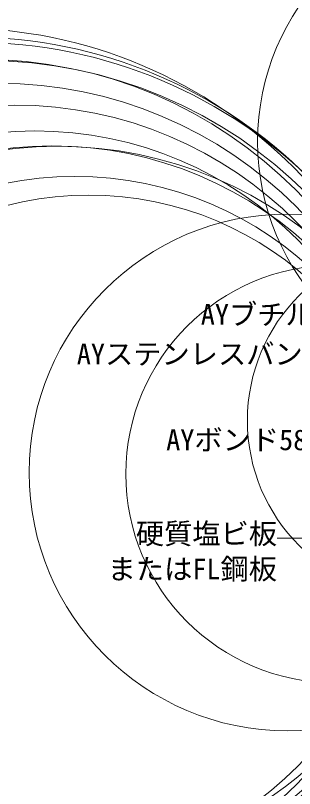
# Model space of a CAD drawing. Units: millimetres, scale not verified. Extents: x -456 to 6516, y -3162 to 3338.
# Drawn here: x -228.1 to -109.5, y -228.4 to 100.1 of the extents above; entities that cross this region are included whole.
import ezdxf
from ezdxf.enums import TextEntityAlignment as Align

# ---------------------------------------------------------------- set-up
doc = ezdxf.new("R2010")
doc.units = ezdxf.units.MM
doc.header["$LTSCALE"] = 3
doc.layers.add('0-0_レイヤー 2', color=7, linetype='Continuous')
doc.layers.add('0-1_レイヤー 1', color=7, linetype='Continuous', lineweight=18)
doc.styles.add('ＭＳ ゴシック', font='')
doc.styles.get('ＭＳ ゴシック').set_extended_font_data('MS Gothic')

# ---------------------------------------------------------------- blocks, each defined once
blk = doc.blocks.new('AIGNBL02020063')
at = {"layer": '0-1_レイヤー 1'}
for centre, radius in [((1047.099, 1545.329), 110.429), ((1047.535, 1544.19), 109.29), ((1047.108, 1545.636), 107.016), ((1047.504, 1545.511), 106.891), ((1040.796, 1518.498), 82.88), ((1047.329, 1414.595), 102.625)]:
    blk.add_circle(centre, radius, dxfattribs=at)
blk = doc.blocks.new('AIGNBL02020060')
at = {"layer": '0-1_レイヤー 1'}
for centre, radius in [((816.688, 1260.123), 202.79), ((822.228, 1255.225), 203.805), ((824.037, 1251.398), 205.349), ((829.011, 1255.617), 193.382), ((827.067, 1260.273), 189.287), ((834.633, 1260.55), 178.782), ((841.51, 1260.909), 169.192), ((850.006, 1261.001), 158.135), ((859.538, 1239.991), 172.608), ((857.347, 1251.501), 161.237), ((867.1, 1251.477), 148.316), ((873.015, 1252.326), 139.548)]:
    blk.add_circle(centre, radius, dxfattribs=at)
blk = doc.blocks.new('AIGNBL02020065')
at = {"layer": '0-1_レイヤー 1'}
for centre, radius in [((957.426, 1274.01), 109.8), ((1015.531, 1296.062), 75.143), ((977.433, 1273.349), 88.71)]:
    blk.add_circle(centre, radius, dxfattribs=at)

msp = doc.modelspace()

# ---------------------------------------------------------------- linework, layer by layer
at = {"layer": '0-1_レイヤー 1'}
msp.add_lwpolyline([(-81.74, -161.936), (-105.14, -121.976), (-116.96, -121.976)], dxfattribs=at)

# ---------------------------------------------------------------- block references
for name in ['AIGNBL02020065', 'AIGNBL02020063', 'AIGNBL02020060']:
    msp.add_blockref(name, (-1069.94, -1368.056), dxfattribs=at)

# ---------------------------------------------------------------- texts
at = {"layer": '0-0_レイヤー 2', "style": 'ＭＳ ゴシック'}
for s, p in [('AYブチルテープ', (-149.36, -33.956)), ('AYステンレスバンド', (-202.04, -50.756)), ('AYボンド580NF', (-164.06, -87.236)), ('硬質塩ビ板', (-176.96, -127.1)), ('またはFL鋼板', (-188.96, -142.099))]:
    msp.add_text(s, height=8.798, dxfattribs=at).set_placement(p, align=Align.BOTTOM_LEFT)

doc.saveas('drawing.dxf')
